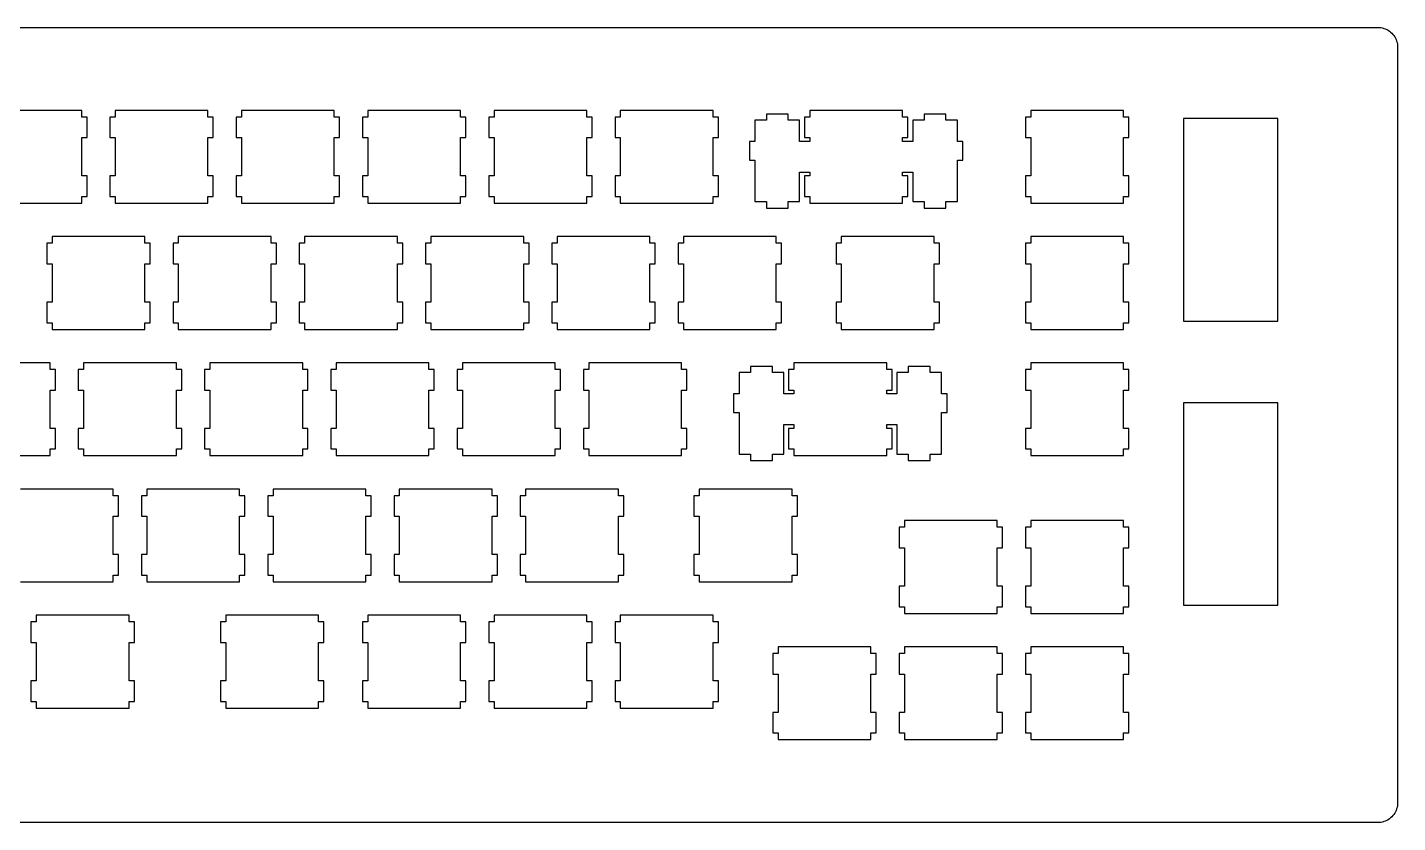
# Model space of a CAD drawing. Extents: x 0 to 411, y 0 to 120.
# Drawn here: x 204.4 to 411.1, y 0.2 to 120.2 of the extents above; entities that cross this region are included whole.
import ezdxf

# ---------------------------------------------------------------- set-up
doc = ezdxf.new("R2010")
doc.units = 0
doc.header["$MEASUREMENT"] = 0

msp = doc.modelspace()

# ---------------------------------------------------------------- linework, layer by layer
at = {"color": 0}
for p, q in [((3.09507, 120.202), (408.097, 120.202)), ((408.097, 120.202), (408.333, 120.192)), ((408.333, 120.192), (408.566, 120.166)), ((408.566, 120.166), (408.795, 120.119)), ((408.795, 120.119), (409.025, 120.056)), ((409.025, 120.056), (409.243, 119.973)), ((409.243, 119.973), (409.459, 119.876)), ((409.459, 119.876), (409.663, 119.76)), ((409.663, 119.76), (409.857, 119.63)), ((409.857, 119.63), (410.044, 119.484)), ((410.044, 119.484), (410.217, 119.324)), ((410.217, 119.324), (410.376, 119.151)), ((410.376, 119.151), (410.524, 118.966)), ((410.524, 118.966), (410.655, 118.77)), ((410.655, 118.77), (410.771, 118.564)), ((410.771, 118.564), (410.866, 118.35)), ((410.866, 118.35), (410.947, 118.129)), ((410.947, 118.129), (411.014, 117.902)), ((411.014, 117.902), (411.06, 117.672)), ((411.06, 117.672), (411.088, 117.438)), ((411.088, 117.438), (411.095, 117.202)), ((411.095, 117.202), (411.095, 3.18878)), ((212.596, 107.677), (198.596, 107.677)), ((212.596, 106.677), (212.596, 107.677)), ((217.646, 107.677), (217.646, 106.677)), ((231.646, 107.677), (217.646, 107.677)), ((231.646, 106.677), (231.646, 107.677)), ((236.696, 107.677), (236.696, 106.677)), ((250.696, 107.677), (236.696, 107.677)), ((250.696, 106.677), (250.696, 107.677)), ((255.744, 107.677), (255.744, 106.677)), ((269.746, 107.677), (255.744, 107.677)), ((269.746, 106.677), (269.746, 107.677)), ((274.796, 107.677), (274.796, 106.677)), ((288.796, 107.677), (274.796, 107.677)), ((288.796, 106.677), (288.796, 107.677)), ((293.846, 107.677), (293.846, 106.677)), ((307.846, 107.677), (293.846, 107.677)), ((307.846, 106.677), (307.846, 107.677)), ((322.421, 107.677), (322.421, 106.677)), ((336.421, 107.677), (322.421, 107.677)), ((336.421, 106.677), (336.421, 107.677)), ((355.759, 107.677), (355.759, 106.677)), ((369.757, 107.677), (355.759, 107.677)), ((369.757, 106.677), (369.757, 107.677)), ((213.396, 106.677), (212.596, 106.677)), ((213.396, 103.576), (213.396, 106.677)), ((217.646, 106.677), (216.845, 106.677)), ((216.845, 106.677), (216.845, 103.576)), ((232.446, 106.677), (231.646, 106.677)), ((232.446, 103.576), (232.446, 106.677)), ((236.696, 106.677), (235.895, 106.677)), ((235.895, 106.677), (235.895, 103.576)), ((251.495, 106.677), (250.696, 106.677)), ((251.495, 103.576), (251.495, 106.677)), ((255.744, 106.677), (254.945, 106.677)), ((254.945, 106.677), (254.945, 103.576)), ((270.546, 106.677), (269.746, 106.677)), ((270.546, 103.576), (270.546, 106.677)), ((274.796, 106.677), (273.995, 106.677)), ((273.995, 106.677), (273.995, 103.576)), ((289.596, 106.677), (288.796, 106.677)), ((289.596, 103.576), (289.596, 106.677)), ((293.846, 106.677), (293.045, 106.677)), ((293.045, 106.677), (293.045, 103.576)), ((308.646, 106.677), (307.846, 106.677)), ((308.646, 103.576), (308.646, 106.677)), ((315.871, 106.208), (314.146, 106.208)), ((314.146, 106.208), (314.146, 102.978)), ((319.17, 107.127), (315.871, 107.127)), ((315.871, 107.127), (315.871, 106.208)), ((319.17, 106.208), (319.17, 107.127)), ((320.895, 106.208), (319.17, 106.208)), ((320.895, 102.978), (320.895, 106.208)), ((322.421, 106.677), (321.62, 106.677)), ((321.62, 106.677), (321.62, 103.576)), ((337.221, 106.677), (336.421, 106.677)), ((337.221, 103.576), (337.221, 106.677)), ((339.67, 106.208), (337.946, 106.208)), ((337.946, 106.208), (337.946, 102.978)), ((342.97, 107.127), (339.67, 107.127)), ((339.67, 107.127), (339.67, 106.208)), ((342.97, 106.208), (342.97, 107.127)), ((344.696, 106.208), (342.97, 106.208)), ((344.696, 102.978), (344.696, 106.208)), ((355.759, 106.677), (354.958, 106.677)), ((354.958, 106.677), (354.958, 103.576)), ((370.558, 106.677), (369.757, 106.677)), ((370.558, 103.576), (370.558, 106.677)), ((393.0207, 106.427), (378.82, 106.427)), ((378.82, 106.427), (378.82, 75.8776)), ((393.0207, 75.8776), (393.0207, 106.427)), ((212.596, 97.7773), (212.596, 103.576)), ((212.596, 103.576), (213.396, 103.576)), ((216.845, 103.576), (217.646, 103.576)), ((217.646, 103.576), (217.646, 97.7773)), ((231.646, 97.7773), (231.646, 103.576)), ((231.646, 103.576), (232.446, 103.576)), ((235.895, 103.576), (236.696, 103.576)), ((236.696, 103.576), (236.696, 97.7773)), ((250.696, 97.7773), (250.696, 103.576)), ((250.696, 103.576), (251.495, 103.576)), ((254.945, 103.576), (255.744, 103.576)), ((255.744, 103.576), (255.744, 97.7773)), ((269.746, 97.7773), (269.746, 103.576)), ((269.746, 103.576), (270.546, 103.576)), ((273.995, 103.576), (274.796, 103.576)), ((274.796, 103.576), (274.796, 97.7773)), ((288.796, 97.7773), (288.796, 103.576)), ((288.796, 103.576), (289.596, 103.576)), ((293.045, 103.576), (293.846, 103.576)), ((293.846, 103.576), (293.846, 97.7773)), ((307.846, 97.7773), (307.846, 103.576)), ((307.846, 103.576), (308.646, 103.576)), ((321.62, 103.576), (322.421, 103.576)), ((322.421, 103.576), (322.421, 102.978)), ((336.421, 102.978), (336.421, 103.576)), ((336.421, 103.576), (337.221, 103.576)), ((354.958, 103.576), (355.759, 103.576)), ((355.759, 103.576), (355.759, 97.7773)), ((369.757, 97.7773), (369.757, 103.576)), ((369.757, 103.576), (370.558, 103.576)), ((314.146, 102.978), (313.32, 102.978)), ((313.32, 102.978), (313.32, 100.177)), ((322.421, 102.978), (320.895, 102.978)), ((337.946, 102.978), (336.421, 102.978)), ((345.521, 102.978), (344.696, 102.978)), ((345.521, 100.177), (345.521, 102.978)), ((313.32, 100.177), (314.146, 100.177)), ((314.146, 100.177), (314.146, 93.9077)), ((344.696, 93.9077), (344.696, 100.177)), ((344.696, 100.177), (345.521, 100.177)), ((213.396, 97.7773), (212.596, 97.7773)), ((213.396, 94.6767), (213.396, 97.7773)), ((217.646, 97.7773), (216.845, 97.7773)), ((216.845, 97.7773), (216.845, 94.6767)), ((232.446, 97.7773), (231.646, 97.7773)), ((232.446, 94.6767), (232.446, 97.7773)), ((236.696, 97.7773), (235.895, 97.7773)), ((235.895, 97.7773), (235.895, 94.6767)), ((251.495, 97.7773), (250.696, 97.7773)), ((251.495, 94.6767), (251.495, 97.7773)), ((255.744, 97.7773), (254.945, 97.7773)), ((254.945, 97.7773), (254.945, 94.6767)), ((270.546, 97.7773), (269.746, 97.7773)), ((270.546, 94.6767), (270.546, 97.7773)), ((274.796, 97.7773), (273.995, 97.7773)), ((273.995, 97.7773), (273.995, 94.6767)), ((289.596, 97.7773), (288.796, 97.7773)), ((289.596, 94.6767), (289.596, 97.7773)), ((293.846, 97.7773), (293.045, 97.7773)), ((293.045, 97.7773), (293.045, 94.6767)), ((308.646, 97.7773), (307.846, 97.7773)), ((308.646, 94.6767), (308.646, 97.7773)), ((320.895, 93.9077), (320.895, 98.3767)), ((320.895, 98.3767), (322.421, 98.3767)), ((322.421, 97.7773), (321.62, 97.7773)), ((321.62, 97.7773), (321.62, 94.6767)), ((322.421, 98.3767), (322.421, 97.7773)), ((336.421, 97.7773), (336.421, 98.3767)), ((336.421, 98.3767), (337.946, 98.3767)), ((337.221, 97.7773), (336.421, 97.7773)), ((337.221, 94.6767), (337.221, 97.7773)), ((337.946, 98.3767), (337.946, 93.9077)), ((355.759, 97.7773), (354.958, 97.7773)), ((354.958, 97.7773), (354.958, 94.6767)), ((370.558, 97.7773), (369.757, 97.7773)), ((370.558, 94.6767), (370.558, 97.7773)), ((198.596, 93.6763), (212.596, 93.6763)), ((212.596, 93.6763), (212.596, 94.6767)), ((212.596, 94.6767), (213.396, 94.6767)), ((216.845, 94.6767), (217.646, 94.6767)), ((217.646, 94.6767), (217.646, 93.6763)), ((217.646, 93.6763), (231.646, 93.6763)), ((231.646, 93.6763), (231.646, 94.6767)), ((231.646, 94.6767), (232.446, 94.6767)), ((235.895, 94.6767), (236.696, 94.6767)), ((236.696, 94.6767), (236.696, 93.6763)), ((236.696, 93.6763), (250.696, 93.6763)), ((250.696, 93.6763), (250.696, 94.6767)), ((250.696, 94.6767), (251.495, 94.6767)), ((254.945, 94.6767), (255.744, 94.6767)), ((255.744, 94.6767), (255.744, 93.6763)), ((255.744, 93.6763), (269.746, 93.6763)), ((269.746, 93.6763), (269.746, 94.6767)), ((269.746, 94.6767), (270.546, 94.6767)), ((273.995, 94.6767), (274.796, 94.6767)), ((274.796, 94.6767), (274.796, 93.6763)), ((274.796, 93.6763), (288.796, 93.6763)), ((288.796, 93.6763), (288.796, 94.6767)), ((288.796, 94.6767), (289.596, 94.6767)), ((293.045, 94.6767), (293.846, 94.6767)), ((293.846, 94.6767), (293.846, 93.6763)), ((293.846, 93.6763), (307.846, 93.6763)), ((307.846, 93.6763), (307.846, 94.6767)), ((307.846, 94.6767), (308.646, 94.6767)), ((314.146, 93.9077), (315.871, 93.9077)), ((315.871, 93.9077), (315.871, 92.9266)), ((319.17, 92.9266), (319.17, 93.9077)), ((319.17, 93.9077), (320.895, 93.9077)), ((321.62, 94.6767), (322.421, 94.6767)), ((322.421, 94.6767), (322.421, 93.6763)), ((322.421, 93.6763), (336.421, 93.6763)), ((336.421, 93.6763), (336.421, 94.6767)), ((336.421, 94.6767), (337.221, 94.6767)), ((337.946, 93.9077), (339.67, 93.9077)), ((339.67, 93.9077), (339.67, 92.9266)), ((342.97, 92.9266), (342.97, 93.9077)), ((342.97, 93.9077), (344.696, 93.9077)), ((354.958, 94.6767), (355.759, 94.6767)), ((355.759, 94.6767), (355.759, 93.6763)), ((355.759, 93.6763), (369.757, 93.6763)), ((369.757, 93.6763), (369.757, 94.6767)), ((369.757, 94.6767), (370.558, 94.6767)), ((315.871, 92.9266), (319.17, 92.9266)), ((339.67, 92.9266), (342.97, 92.9266)), ((208.121, 87.6282), (207.32, 87.6282)), ((207.32, 87.6282), (207.32, 84.5263)), ((208.121, 88.6273), (208.121, 87.6282)), ((222.121, 88.6273), (208.121, 88.6273)), ((222.121, 87.6282), (222.121, 88.6273)), ((222.921, 87.6282), (222.121, 87.6282)), ((222.921, 84.5263), (222.921, 87.6282)), ((227.171, 87.6282), (226.37, 87.6282)), ((226.37, 87.6282), (226.37, 84.5263)), ((227.171, 88.6273), (227.171, 87.6282)), ((241.171, 88.6273), (227.171, 88.6273)), ((241.171, 87.6282), (241.171, 88.6273)), ((241.971, 87.6282), (241.171, 87.6282)), ((241.971, 84.5263), (241.971, 87.6282)), ((246.221, 87.6282), (245.42, 87.6282)), ((245.42, 87.6282), (245.42, 84.5263)), ((246.221, 88.6273), (246.221, 87.6282)), ((260.221, 88.6273), (246.221, 88.6273)), ((260.221, 87.6282), (260.221, 88.6273)), ((261.021, 87.6282), (260.221, 87.6282)), ((261.021, 84.5263), (261.021, 87.6282)), ((265.271, 87.6282), (264.47, 87.6282)), ((264.47, 87.6282), (264.47, 84.5263)), ((265.271, 88.6273), (265.271, 87.6282)), ((279.271, 88.6273), (265.271, 88.6273)), ((279.271, 87.6282), (279.271, 88.6273)), ((280.071, 87.6282), (279.271, 87.6282)), ((280.071, 84.5263), (280.071, 87.6282)), ((284.321, 87.6282), (283.52, 87.6282)), ((283.52, 87.6282), (283.52, 84.5263)), ((284.321, 88.6273), (284.321, 87.6282)), ((298.321, 88.6273), (284.321, 88.6273)), ((298.321, 87.6282), (298.321, 88.6273)), ((299.121, 87.6282), (298.321, 87.6282)), ((299.121, 84.5263), (299.121, 87.6282)), ((303.371, 87.6282), (302.57, 87.6282)), ((302.57, 87.6282), (302.57, 84.5263)), ((303.371, 88.6273), (303.371, 87.6282)), ((317.371, 88.6273), (303.371, 88.6273)), ((317.371, 87.6282), (317.371, 88.6273)), ((318.171, 87.6282), (317.371, 87.6282)), ((318.171, 84.5263), (318.171, 87.6282)), ((327.182, 87.6282), (326.383, 87.6282)), ((326.383, 87.6282), (326.383, 84.5263)), ((327.182, 88.6273), (327.182, 87.6282)), ((341.183, 88.6273), (327.182, 88.6273)), ((341.183, 87.6282), (341.183, 88.6273)), ((341.982, 87.6282), (341.183, 87.6282)), ((341.982, 84.5263), (341.982, 87.6282)), ((355.759, 87.6282), (354.958, 87.6282)), ((354.958, 87.6282), (354.958, 84.5263)), ((355.759, 88.6273), (355.759, 87.6282)), ((369.757, 88.6273), (355.759, 88.6273)), ((369.757, 87.6282), (369.757, 88.6273)), ((370.558, 87.6282), (369.757, 87.6282)), ((370.558, 84.5263), (370.558, 87.6282)), ((207.32, 84.5263), (208.121, 84.5263)), ((208.121, 84.5263), (208.121, 78.7273)), ((222.121, 78.7273), (222.121, 84.5263)), ((222.121, 84.5263), (222.921, 84.5263)), ((226.37, 84.5263), (227.171, 84.5263)), ((227.171, 84.5263), (227.171, 78.7273)), ((241.171, 78.7273), (241.171, 84.5263)), ((241.171, 84.5263), (241.971, 84.5263)), ((245.42, 84.5263), (246.221, 84.5263)), ((246.221, 84.5263), (246.221, 78.7273)), ((260.221, 78.7273), (260.221, 84.5263)), ((260.221, 84.5263), (261.021, 84.5263)), ((264.47, 84.5263), (265.271, 84.5263)), ((265.271, 84.5263), (265.271, 78.7273)), ((279.271, 78.7273), (279.271, 84.5263)), ((279.271, 84.5263), (280.071, 84.5263)), ((283.52, 84.5263), (284.321, 84.5263)), ((284.321, 84.5263), (284.321, 78.7273)), ((298.321, 78.7273), (298.321, 84.5263)), ((298.321, 84.5263), (299.121, 84.5263)), ((302.57, 84.5263), (303.371, 84.5263)), ((303.371, 84.5263), (303.371, 78.7273)), ((317.371, 78.7273), (317.371, 84.5263)), ((317.371, 84.5263), (318.171, 84.5263)), ((326.383, 84.5263), (327.182, 84.5263)), ((327.182, 84.5263), (327.182, 78.7273)), ((341.183, 78.7273), (341.183, 84.5263)), ((341.183, 84.5263), (341.982, 84.5263)), ((354.958, 84.5263), (355.759, 84.5263)), ((355.759, 84.5263), (355.759, 78.7273)), ((369.757, 78.7273), (369.757, 84.5263)), ((369.757, 84.5263), (370.558, 84.5263)), ((208.121, 78.7273), (207.32, 78.7273)), ((207.32, 78.7273), (207.32, 75.6281)), ((222.921, 78.7273), (222.121, 78.7273)), ((222.921, 75.6281), (222.921, 78.7273)), ((227.171, 78.7273), (226.37, 78.7273)), ((226.37, 78.7273), (226.37, 75.6281)), ((241.971, 78.7273), (241.171, 78.7273)), ((241.971, 75.6281), (241.971, 78.7273)), ((246.221, 78.7273), (245.42, 78.7273)), ((245.42, 78.7273), (245.42, 75.6281)), ((261.021, 78.7273), (260.221, 78.7273)), ((261.021, 75.6281), (261.021, 78.7273)), ((265.271, 78.7273), (264.47, 78.7273)), ((264.47, 78.7273), (264.47, 75.6281)), ((280.071, 78.7273), (279.271, 78.7273)), ((280.071, 75.6281), (280.071, 78.7273)), ((284.321, 78.7273), (283.52, 78.7273)), ((283.52, 78.7273), (283.52, 75.6281)), ((299.121, 78.7273), (298.321, 78.7273)), ((299.121, 75.6281), (299.121, 78.7273)), ((303.371, 78.7273), (302.57, 78.7273)), ((302.57, 78.7273), (302.57, 75.6281)), ((318.171, 78.7273), (317.371, 78.7273)), ((318.171, 75.6281), (318.171, 78.7273)), ((327.182, 78.7273), (326.383, 78.7273)), ((326.383, 78.7273), (326.383, 75.6281)), ((341.982, 78.7273), (341.183, 78.7273)), ((341.982, 75.6281), (341.982, 78.7273)), ((355.759, 78.7273), (354.958, 78.7273)), ((354.958, 78.7273), (354.958, 75.6281)), ((370.558, 78.7273), (369.757, 78.7273)), ((370.558, 75.6281), (370.558, 78.7273)), ((207.32, 75.6281), (208.121, 75.6281)), ((208.121, 75.6281), (208.121, 74.6277)), ((208.121, 74.6277), (222.121, 74.6277)), ((222.121, 74.6277), (222.121, 75.6281)), ((222.121, 75.6281), (222.921, 75.6281)), ((226.37, 75.6281), (227.171, 75.6281)), ((227.171, 75.6281), (227.171, 74.6277)), ((227.171, 74.6277), (241.171, 74.6277)), ((241.171, 74.6277), (241.171, 75.6281)), ((241.171, 75.6281), (241.971, 75.6281)), ((245.42, 75.6281), (246.221, 75.6281)), ((246.221, 75.6281), (246.221, 74.6277)), ((246.221, 74.6277), (260.221, 74.6277)), ((260.221, 74.6277), (260.221, 75.6281)), ((260.221, 75.6281), (261.021, 75.6281)), ((264.47, 75.6281), (265.271, 75.6281)), ((265.271, 75.6281), (265.271, 74.6277)), ((265.271, 74.6277), (279.271, 74.6277)), ((279.271, 74.6277), (279.271, 75.6281)), ((279.271, 75.6281), (280.071, 75.6281)), ((283.52, 75.6281), (284.321, 75.6281)), ((284.321, 75.6281), (284.321, 74.6277)), ((284.321, 74.6277), (298.321, 74.6277)), ((298.321, 74.6277), (298.321, 75.6281)), ((298.321, 75.6281), (299.121, 75.6281)), ((302.57, 75.6281), (303.371, 75.6281)), ((303.371, 75.6281), (303.371, 74.6277)), ((303.371, 74.6277), (317.371, 74.6277)), ((317.371, 74.6277), (317.371, 75.6281)), ((317.371, 75.6281), (318.171, 75.6281)), ((326.383, 75.6281), (327.182, 75.6281)), ((327.182, 75.6281), (327.182, 74.6277)), ((327.182, 74.6277), (341.183, 74.6277)), ((341.183, 74.6277), (341.183, 75.6281)), ((341.183, 75.6281), (341.982, 75.6281)), ((354.958, 75.6281), (355.759, 75.6281)), ((355.759, 75.6281), (355.759, 74.6277)), ((355.759, 74.6277), (369.757, 74.6277)), ((369.757, 74.6277), (369.757, 75.6281)), ((369.757, 75.6281), (370.558, 75.6281)), ((378.82, 75.8776), (393.0207, 75.8776)), ((207.833, 69.5773), (193.832, 69.5773)), ((207.833, 68.5768), (207.833, 69.5773)), ((208.632, 68.5768), (207.833, 68.5768)), ((208.632, 65.4763), (208.632, 68.5768)), ((212.882, 68.5768), (212.083, 68.5768)), ((212.083, 68.5768), (212.083, 65.4763)), ((212.882, 69.5773), (212.882, 68.5768)), ((226.883, 69.5773), (212.882, 69.5773)), ((226.883, 68.5768), (226.883, 69.5773)), ((227.682, 68.5768), (226.883, 68.5768)), ((227.682, 65.4763), (227.682, 68.5768)), ((231.932, 68.5768), (231.133, 68.5768)), ((231.133, 68.5768), (231.133, 65.4763)), ((231.932, 69.5773), (231.932, 68.5768)), ((245.933, 69.5773), (231.932, 69.5773)), ((245.933, 68.5768), (245.933, 69.5773)), ((246.732, 68.5768), (245.933, 68.5768)), ((246.732, 65.4763), (246.732, 68.5768)), ((250.982, 68.5768), (250.183, 68.5768)), ((250.183, 68.5768), (250.183, 65.4763)), ((250.982, 69.5773), (250.982, 68.5768)), ((264.983, 69.5773), (250.982, 69.5773)), ((264.983, 68.5768), (264.983, 69.5773)), ((265.782, 68.5768), (264.983, 68.5768)), ((265.782, 65.4763), (265.782, 68.5768)), ((270.032, 68.5768), (269.233, 68.5768)), ((269.233, 68.5768), (269.233, 65.4763)), ((270.032, 69.5773), (270.032, 68.5768)), ((284.033, 69.5773), (270.032, 69.5773)), ((284.033, 68.5768), (284.033, 69.5773)), ((284.832, 68.5768), (284.033, 68.5768)), ((284.832, 65.4763), (284.832, 68.5768)), ((289.082, 68.5768), (288.283, 68.5768)), ((288.283, 68.5768), (288.283, 65.4763)), ((289.082, 69.5773), (289.082, 68.5768)), ((303.083, 69.5773), (289.082, 69.5773)), ((303.083, 68.5768), (303.083, 69.5773)), ((303.882, 68.5768), (303.083, 68.5768)), ((303.882, 65.4763), (303.882, 68.5768)), ((316.789, 69.0273), (313.489, 69.0273)), ((313.489, 69.0273), (313.489, 68.1069)), ((316.789, 68.1069), (316.789, 69.0273)), ((320.038, 68.5768), (319.239, 68.5768)), ((319.239, 68.5768), (319.239, 65.4763)), ((320.038, 69.5773), (320.038, 68.5768)), ((334.038, 69.5773), (320.038, 69.5773)), ((334.038, 68.5768), (334.038, 69.5773)), ((334.838, 68.5768), (334.038, 68.5768)), ((334.838, 65.4763), (334.838, 68.5768)), ((340.589, 69.0273), (337.289, 69.0273)), ((337.289, 69.0273), (337.289, 68.1069)), ((340.589, 68.1069), (340.589, 69.0273)), ((355.759, 68.5768), (354.958, 68.5768)), ((354.958, 68.5768), (354.958, 65.4763)), ((355.759, 69.5773), (355.759, 68.5768)), ((369.757, 69.5773), (355.759, 69.5773)), ((369.757, 68.5768), (369.757, 69.5773)), ((370.558, 68.5768), (369.757, 68.5768)), ((370.558, 65.4763), (370.558, 68.5768)), ((313.489, 68.1069), (311.763, 68.1069)), ((311.763, 68.1069), (311.763, 64.8765)), ((318.513, 68.1069), (316.789, 68.1069)), ((318.513, 64.8765), (318.513, 68.1069)), ((337.289, 68.1069), (335.563, 68.1069)), ((335.563, 68.1069), (335.563, 64.8765)), ((342.313, 68.1069), (340.589, 68.1069)), ((342.313, 64.8765), (342.313, 68.1069)), ((207.833, 59.6773), (207.833, 65.4763)), ((207.833, 65.4763), (208.632, 65.4763)), ((212.083, 65.4763), (212.882, 65.4763)), ((212.882, 65.4763), (212.882, 59.6773)), ((226.883, 59.6773), (226.883, 65.4763)), ((226.883, 65.4763), (227.682, 65.4763)), ((231.133, 65.4763), (231.932, 65.4763)), ((231.932, 65.4763), (231.932, 59.6773)), ((245.933, 59.6773), (245.933, 65.4763)), ((245.933, 65.4763), (246.732, 65.4763)), ((250.183, 65.4763), (250.982, 65.4763)), ((250.982, 65.4763), (250.982, 59.6773)), ((264.983, 59.6773), (264.983, 65.4763)), ((264.983, 65.4763), (265.782, 65.4763)), ((269.233, 65.4763), (270.032, 65.4763)), ((270.032, 65.4763), (270.032, 59.6773)), ((284.033, 59.6773), (284.033, 65.4763)), ((284.033, 65.4763), (284.832, 65.4763)), ((288.283, 65.4763), (289.082, 65.4763)), ((289.082, 65.4763), (289.082, 59.6773)), ((303.083, 59.6773), (303.083, 65.4763)), ((303.083, 65.4763), (303.882, 65.4763)), ((311.763, 64.8765), (310.939, 64.8765)), ((310.939, 64.8765), (310.939, 62.0765)), ((320.038, 64.8765), (318.513, 64.8765)), ((319.239, 65.4763), (320.038, 65.4763)), ((320.038, 65.4763), (320.038, 64.8765)), ((334.038, 64.8765), (334.038, 65.4763)), ((334.038, 65.4763), (334.838, 65.4763)), ((335.563, 64.8765), (334.038, 64.8765)), ((343.138, 64.8765), (342.313, 64.8765)), ((343.138, 62.0765), (343.138, 64.8765)), ((354.958, 65.4763), (355.759, 65.4763)), ((355.759, 65.4763), (355.759, 59.6773)), ((369.757, 59.6773), (369.757, 65.4763)), ((369.757, 65.4763), (370.558, 65.4763)), ((310.939, 62.0765), (311.763, 62.0765)), ((311.763, 62.0765), (311.763, 55.8063)), ((342.313, 55.8063), (342.313, 62.0765)), ((342.313, 62.0765), (343.138, 62.0765)), ((393.0207, 63.5644), (378.82, 63.5644)), ((378.82, 63.5644), (378.82, 33.015)), ((393.0207, 33.015), (393.0207, 63.5644)), ((318.513, 55.8063), (318.513, 60.2767)), ((318.513, 60.2767), (320.038, 60.2767)), ((320.038, 60.2767), (320.038, 59.6773)), ((334.038, 59.6773), (334.038, 60.2767)), ((334.038, 60.2767), (335.563, 60.2767)), ((335.563, 60.2767), (335.563, 55.8063)), ((208.632, 59.6773), (207.833, 59.6773)), ((208.632, 56.5767), (208.632, 59.6773)), ((212.882, 59.6773), (212.083, 59.6773)), ((212.083, 59.6773), (212.083, 56.5767)), ((227.682, 59.6773), (226.883, 59.6773)), ((227.682, 56.5767), (227.682, 59.6773)), ((231.932, 59.6773), (231.133, 59.6773)), ((231.133, 59.6773), (231.133, 56.5767)), ((246.732, 59.6773), (245.933, 59.6773)), ((246.732, 56.5767), (246.732, 59.6773)), ((250.982, 59.6773), (250.183, 59.6773)), ((250.183, 59.6773), (250.183, 56.5767)), ((265.782, 59.6773), (264.983, 59.6773)), ((265.782, 56.5767), (265.782, 59.6773)), ((270.032, 59.6773), (269.233, 59.6773)), ((269.233, 59.6773), (269.233, 56.5767)), ((284.832, 59.6773), (284.033, 59.6773)), ((284.832, 56.5767), (284.832, 59.6773)), ((289.082, 59.6773), (288.283, 59.6773)), ((288.283, 59.6773), (288.283, 56.5767)), ((303.882, 59.6773), (303.083, 59.6773)), ((303.882, 56.5767), (303.882, 59.6773)), ((320.038, 59.6773), (319.239, 59.6773)), ((319.239, 59.6773), (319.239, 56.5767)), ((334.838, 59.6773), (334.038, 59.6773)), ((334.838, 56.5767), (334.838, 59.6773)), ((355.759, 59.6773), (354.958, 59.6773)), ((354.958, 59.6773), (354.958, 56.5767)), ((370.558, 59.6773), (369.757, 59.6773)), ((370.558, 56.5767), (370.558, 59.6773)), ((207.833, 55.5763), (207.833, 56.5767)), ((207.833, 56.5767), (208.632, 56.5767)), ((212.083, 56.5767), (212.882, 56.5767)), ((212.882, 56.5767), (212.882, 55.5763)), ((226.883, 55.5763), (226.883, 56.5767)), ((226.883, 56.5767), (227.682, 56.5767)), ((231.133, 56.5767), (231.932, 56.5767)), ((231.932, 56.5767), (231.932, 55.5763)), ((245.933, 55.5763), (245.933, 56.5767)), ((245.933, 56.5767), (246.732, 56.5767)), ((250.183, 56.5767), (250.982, 56.5767)), ((250.982, 56.5767), (250.982, 55.5763)), ((264.983, 55.5763), (264.983, 56.5767)), ((264.983, 56.5767), (265.782, 56.5767)), ((269.233, 56.5767), (270.032, 56.5767)), ((270.032, 56.5767), (270.032, 55.5763)), ((284.033, 55.5763), (284.033, 56.5767)), ((284.033, 56.5767), (284.832, 56.5767)), ((288.283, 56.5767), (289.082, 56.5767)), ((289.082, 56.5767), (289.082, 55.5763)), ((303.083, 55.5763), (303.083, 56.5767)), ((303.083, 56.5767), (303.882, 56.5767)), ((319.239, 56.5767), (320.038, 56.5767)), ((320.038, 56.5767), (320.038, 55.5763)), ((334.038, 55.5763), (334.038, 56.5767)), ((334.038, 56.5767), (334.838, 56.5767)), ((354.958, 56.5767), (355.759, 56.5767)), ((355.759, 56.5767), (355.759, 55.5763)), ((369.757, 55.5763), (369.757, 56.5767)), ((369.757, 56.5767), (370.558, 56.5767)), ((193.832, 55.5763), (207.833, 55.5763)), ((212.882, 55.5763), (226.883, 55.5763)), ((231.932, 55.5763), (245.933, 55.5763)), ((250.982, 55.5763), (264.983, 55.5763)), ((270.032, 55.5763), (284.033, 55.5763)), ((289.082, 55.5763), (303.083, 55.5763)), ((311.763, 55.8063), (313.489, 55.8063)), ((313.489, 55.8063), (313.489, 54.8266)), ((313.489, 54.8266), (316.789, 54.8266)), ((316.789, 54.8266), (316.789, 55.8063)), ((316.789, 55.8063), (318.513, 55.8063)), ((320.038, 55.5763), (334.038, 55.5763)), ((335.563, 55.8063), (337.289, 55.8063)), ((337.289, 55.8063), (337.289, 54.8266)), ((337.289, 54.8266), (340.589, 54.8266)), ((340.589, 54.8266), (340.589, 55.8063)), ((340.589, 55.8063), (342.313, 55.8063)), ((355.759, 55.5763), (369.757, 55.5763)), ((217.358, 50.5273), (203.357, 50.5273)), ((217.358, 49.5268), (217.358, 50.5273)), ((222.407, 50.5273), (222.407, 49.5268)), ((236.408, 50.5273), (222.407, 50.5273)), ((236.408, 49.5268), (236.408, 50.5273)), ((241.457, 50.5273), (241.457, 49.5268)), ((255.458, 50.5273), (241.457, 50.5273)), ((255.458, 49.5268), (255.458, 50.5273)), ((260.507, 50.5273), (260.507, 49.5268)), ((274.508, 50.5273), (260.507, 50.5273)), ((274.508, 49.5268), (274.508, 50.5273)), ((279.557, 50.5273), (279.557, 49.5268)), ((293.558, 50.5273), (279.557, 50.5273)), ((293.558, 49.5268), (293.558, 50.5273)), ((305.751, 50.5273), (305.751, 49.5268)), ((319.752, 50.5273), (305.751, 50.5273)), ((319.752, 49.5268), (319.752, 50.5273)), ((218.157, 49.5268), (217.358, 49.5268)), ((218.157, 46.4263), (218.157, 49.5268)), ((222.407, 49.5268), (221.608, 49.5268)), ((221.608, 49.5268), (221.608, 46.4263)), ((237.207, 49.5268), (236.408, 49.5268)), ((237.207, 46.4263), (237.207, 49.5268)), ((241.457, 49.5268), (240.658, 49.5268)), ((240.658, 49.5268), (240.658, 46.4263)), ((256.256, 49.5268), (255.458, 49.5268)), ((256.256, 46.4263), (256.256, 49.5268)), ((260.507, 49.5268), (259.708, 49.5268)), ((259.708, 49.5268), (259.708, 46.4263)), ((275.307, 49.5268), (274.508, 49.5268)), ((275.307, 46.4263), (275.307, 49.5268)), ((279.557, 49.5268), (278.758, 49.5268)), ((278.758, 49.5268), (278.758, 46.4263)), ((294.357, 49.5268), (293.558, 49.5268)), ((294.357, 46.4263), (294.357, 49.5268)), ((305.751, 49.5268), (304.952, 49.5268)), ((304.952, 49.5268), (304.952, 46.4263)), ((320.551, 49.5268), (319.752, 49.5268)), ((320.551, 46.4263), (320.551, 49.5268)), ((217.358, 40.6273), (217.358, 46.4263)), ((217.358, 46.4263), (218.157, 46.4263)), ((221.608, 46.4263), (222.407, 46.4263)), ((222.407, 46.4263), (222.407, 40.6273)), ((236.408, 40.6273), (236.408, 46.4263)), ((236.408, 46.4263), (237.207, 46.4263)), ((240.658, 46.4263), (241.457, 46.4263)), ((241.457, 46.4263), (241.457, 40.6273)), ((255.458, 40.6273), (255.458, 46.4263)), ((255.458, 46.4263), (256.256, 46.4263)), ((259.708, 46.4263), (260.507, 46.4263)), ((260.507, 46.4263), (260.507, 40.6273)), ((274.508, 40.6273), (274.508, 46.4263)), ((274.508, 46.4263), (275.307, 46.4263)), ((278.758, 46.4263), (279.557, 46.4263)), ((279.557, 46.4263), (279.557, 40.6273)), ((293.558, 40.6273), (293.558, 46.4263)), ((293.558, 46.4263), (294.357, 46.4263)), ((304.952, 46.4263), (305.751, 46.4263)), ((305.751, 46.4263), (305.751, 40.6273)), ((319.752, 40.6273), (319.752, 46.4263)), ((319.752, 46.4263), (320.551, 46.4263)), ((336.707, 45.7648), (336.707, 44.7643)), ((350.708, 45.7648), (336.707, 45.7648)), ((350.708, 44.7643), (350.708, 45.7648)), ((355.759, 45.7648), (355.759, 44.7643)), ((369.757, 45.7648), (355.759, 45.7648)), ((369.757, 44.7643), (369.757, 45.7648)), ((336.707, 44.7643), (335.908, 44.7643)), ((335.908, 44.7643), (335.908, 41.6648)), ((351.507, 44.7643), (350.708, 44.7643)), ((351.507, 41.6648), (351.507, 44.7643)), ((355.759, 44.7643), (354.958, 44.7643)), ((354.958, 44.7643), (354.958, 41.6648)), ((370.558, 44.7643), (369.757, 44.7643)), ((370.558, 41.6648), (370.558, 44.7643)), ((335.908, 41.6648), (336.707, 41.6648)), ((336.707, 41.6648), (336.707, 35.8648)), ((350.708, 35.8648), (350.708, 41.6648)), ((350.708, 41.6648), (351.507, 41.6648)), ((354.958, 41.6648), (355.759, 41.6648)), ((355.759, 41.6648), (355.759, 35.8648)), ((369.757, 35.8648), (369.757, 41.6648)), ((369.757, 41.6648), (370.558, 41.6648)), ((218.157, 40.6273), (217.358, 40.6273)), ((218.157, 37.5267), (218.157, 40.6273)), ((222.407, 40.6273), (221.608, 40.6273)), ((221.608, 40.6273), (221.608, 37.5267)), ((237.207, 40.6273), (236.408, 40.6273)), ((237.207, 37.5267), (237.207, 40.6273)), ((241.457, 40.6273), (240.658, 40.6273)), ((240.658, 40.6273), (240.658, 37.5267)), ((256.256, 40.6273), (255.458, 40.6273)), ((256.256, 37.5267), (256.256, 40.6273)), ((260.507, 40.6273), (259.708, 40.6273)), ((259.708, 40.6273), (259.708, 37.5267)), ((275.307, 40.6273), (274.508, 40.6273)), ((275.307, 37.5267), (275.307, 40.6273)), ((279.557, 40.6273), (278.758, 40.6273)), ((278.758, 40.6273), (278.758, 37.5267)), ((294.357, 40.6273), (293.558, 40.6273)), ((294.357, 37.5267), (294.357, 40.6273)), ((305.751, 40.6273), (304.952, 40.6273)), ((304.952, 40.6273), (304.952, 37.5267)), ((320.551, 40.6273), (319.752, 40.6273)), ((320.551, 37.5267), (320.551, 40.6273)), ((217.358, 36.5263), (217.358, 37.5267)), ((217.358, 37.5267), (218.157, 37.5267)), ((221.608, 37.5267), (222.407, 37.5267)), ((222.407, 37.5267), (222.407, 36.5263)), ((236.408, 36.5263), (236.408, 37.5267)), ((236.408, 37.5267), (237.207, 37.5267)), ((240.658, 37.5267), (241.457, 37.5267)), ((241.457, 37.5267), (241.457, 36.5263)), ((255.458, 36.5263), (255.458, 37.5267)), ((255.458, 37.5267), (256.256, 37.5267)), ((259.708, 37.5267), (260.507, 37.5267)), ((260.507, 37.5267), (260.507, 36.5263)), ((274.508, 36.5263), (274.508, 37.5267)), ((274.508, 37.5267), (275.307, 37.5267)), ((278.758, 37.5267), (279.557, 37.5267)), ((279.557, 37.5267), (279.557, 36.5263)), ((293.558, 36.5263), (293.558, 37.5267)), ((293.558, 37.5267), (294.357, 37.5267)), ((304.952, 37.5267), (305.751, 37.5267)), ((305.751, 37.5267), (305.751, 36.5263)), ((319.752, 36.5263), (319.752, 37.5267)), ((319.752, 37.5267), (320.551, 37.5267)), ((203.357, 36.5263), (217.358, 36.5263)), ((222.407, 36.5263), (236.408, 36.5263)), ((241.457, 36.5263), (255.458, 36.5263)), ((260.507, 36.5263), (274.508, 36.5263)), ((279.557, 36.5263), (293.558, 36.5263)), ((305.751, 36.5263), (319.752, 36.5263)), ((336.707, 35.8648), (335.908, 35.8648)), ((335.908, 35.8648), (335.908, 32.7642)), ((351.507, 35.8648), (350.708, 35.8648)), ((351.507, 32.7642), (351.507, 35.8648)), ((355.759, 35.8648), (354.958, 35.8648)), ((354.958, 35.8648), (354.958, 32.7642)), ((370.558, 35.8648), (369.757, 35.8648)), ((370.558, 32.7642), (370.558, 35.8648)), ((205.738, 31.4772), (205.738, 30.4767)), ((219.738, 31.4772), (205.738, 31.4772)), ((219.738, 30.4767), (219.738, 31.4772)), ((234.313, 31.4772), (234.313, 30.4767)), ((248.313, 31.4772), (234.313, 31.4772)), ((248.313, 30.4767), (248.313, 31.4772)), ((255.744, 31.4772), (255.744, 30.4767)), ((269.746, 31.4772), (255.744, 31.4772)), ((269.746, 30.4767), (269.746, 31.4772)), ((274.796, 31.4772), (274.796, 30.4767)), ((288.796, 31.4772), (274.796, 31.4772)), ((288.796, 30.4767), (288.796, 31.4772)), ((293.846, 31.4772), (293.846, 30.4767)), ((307.846, 31.4772), (293.846, 31.4772)), ((307.846, 30.4767), (307.846, 31.4772)), ((335.908, 32.7642), (336.707, 32.7642)), ((336.707, 32.7642), (336.707, 31.7652)), ((336.707, 31.7652), (350.708, 31.7652)), ((350.708, 31.7652), (350.708, 32.7642)), ((350.708, 32.7642), (351.507, 32.7642)), ((354.958, 32.7642), (355.759, 32.7642)), ((355.759, 32.7642), (355.759, 31.7652)), ((355.759, 31.7652), (369.757, 31.7652)), ((369.757, 31.7652), (369.757, 32.7642)), ((369.757, 32.7642), (370.558, 32.7642)), ((378.82, 33.015), (393.0207, 33.015)), ((205.738, 30.4767), (204.939, 30.4767)), ((204.939, 30.4767), (204.939, 27.3761)), ((220.538, 30.4767), (219.738, 30.4767)), ((220.538, 27.3761), (220.538, 30.4767)), ((234.313, 30.4767), (233.514, 30.4767)), ((233.514, 30.4767), (233.514, 27.3761)), ((249.113, 30.4767), (248.313, 30.4767)), ((249.113, 27.3761), (249.113, 30.4767)), ((255.744, 30.4767), (254.944, 30.4767)), ((254.944, 30.4767), (254.944, 27.3761)), ((270.546, 30.4767), (269.746, 30.4767)), ((270.546, 27.3761), (270.546, 30.4767)), ((274.796, 30.4767), (273.995, 30.4767)), ((273.995, 30.4767), (273.995, 27.3761)), ((289.596, 30.4767), (288.796, 30.4767)), ((289.596, 27.3761), (289.596, 30.4767)), ((293.846, 30.4767), (293.045, 30.4767)), ((293.045, 30.4767), (293.045, 27.3761)), ((308.646, 30.4767), (307.846, 30.4767)), ((308.646, 27.3761), (308.646, 30.4767)), ((204.939, 27.3761), (205.738, 27.3761)), ((205.738, 27.3761), (205.738, 21.5773)), ((219.738, 21.5773), (219.738, 27.3761)), ((219.738, 27.3761), (220.538, 27.3761)), ((233.514, 27.3761), (234.313, 27.3761)), ((234.313, 27.3761), (234.313, 21.5773)), ((248.313, 21.5773), (248.313, 27.3761)), ((248.313, 27.3761), (249.113, 27.3761)), ((254.944, 27.3761), (255.744, 27.3761)), ((255.744, 27.3761), (255.744, 21.5773)), ((269.746, 21.5773), (269.746, 27.3761)), ((269.746, 27.3761), (270.546, 27.3761)), ((273.995, 27.3761), (274.796, 27.3761)), ((274.796, 27.3761), (274.796, 21.5773)), ((288.796, 21.5773), (288.796, 27.3761)), ((288.796, 27.3761), (289.596, 27.3761)), ((293.045, 27.3761), (293.846, 27.3761)), ((293.846, 27.3761), (293.846, 21.5773)), ((307.846, 21.5773), (307.846, 27.3761)), ((307.846, 27.3761), (308.646, 27.3761)), ((317.657, 25.7142), (316.858, 25.7142)), ((316.858, 25.7142), (316.858, 22.615)), ((317.657, 26.7147), (317.657, 25.7142)), ((331.658, 26.7147), (317.657, 26.7147)), ((331.658, 25.7142), (331.658, 26.7147)), ((332.457, 25.7142), (331.658, 25.7142)), ((332.457, 22.615), (332.457, 25.7142)), ((336.707, 25.7142), (335.908, 25.7142)), ((335.908, 25.7142), (335.908, 22.615)), ((336.707, 26.7147), (336.707, 25.7142)), ((350.708, 26.7147), (336.707, 26.7147)), ((350.708, 25.7142), (350.708, 26.7147)), ((351.507, 25.7142), (350.708, 25.7142)), ((351.507, 22.615), (351.507, 25.7142)), ((355.759, 25.7142), (354.958, 25.7142)), ((354.958, 25.7142), (354.958, 22.615)), ((355.759, 26.7147), (355.759, 25.7142)), ((369.757, 26.7147), (355.759, 26.7147)), ((369.757, 25.7142), (369.757, 26.7147)), ((370.558, 25.7142), (369.757, 25.7142)), ((370.558, 22.615), (370.558, 25.7142)), ((205.738, 21.5773), (204.939, 21.5773)), ((204.939, 21.5773), (204.939, 18.4767)), ((220.538, 21.5773), (219.738, 21.5773)), ((220.538, 18.4767), (220.538, 21.5773)), ((234.313, 21.5773), (233.514, 21.5773)), ((233.514, 21.5773), (233.514, 18.4767)), ((249.113, 21.5773), (248.313, 21.5773)), ((249.113, 18.4767), (249.113, 21.5773)), ((255.744, 21.5773), (254.944, 21.5773)), ((254.944, 21.5773), (254.944, 18.4767)), ((270.546, 21.5773), (269.746, 21.5773)), ((270.546, 18.4767), (270.546, 21.5773)), ((274.796, 21.5773), (273.995, 21.5773)), ((273.995, 21.5773), (273.995, 18.4767)), ((289.596, 21.5773), (288.796, 21.5773)), ((289.596, 18.4767), (289.596, 21.5773)), ((293.846, 21.5773), (293.045, 21.5773)), ((293.045, 21.5773), (293.045, 18.4767)), ((308.646, 21.5773), (307.846, 21.5773)), ((308.646, 18.4767), (308.646, 21.5773)), ((316.858, 22.615), (317.657, 22.615)), ((317.657, 22.615), (317.657, 16.8148)), ((331.658, 16.8148), (331.658, 22.615)), ((331.658, 22.615), (332.457, 22.615)), ((335.908, 22.615), (336.707, 22.615)), ((336.707, 22.615), (336.707, 16.8148)), ((350.708, 16.8148), (350.708, 22.615)), ((350.708, 22.615), (351.507, 22.615)), ((354.958, 22.615), (355.759, 22.615)), ((355.759, 22.615), (355.759, 16.8148)), ((369.757, 16.8148), (369.757, 22.615)), ((369.757, 22.615), (370.558, 22.615)), ((204.939, 18.4767), (205.738, 18.4767)), ((205.738, 18.4767), (205.738, 17.4763)), ((205.738, 17.4763), (219.738, 17.4763)), ((219.738, 17.4763), (219.738, 18.4767)), ((219.738, 18.4767), (220.538, 18.4767)), ((233.514, 18.4767), (234.313, 18.4767)), ((234.313, 18.4767), (234.313, 17.4763)), ((234.313, 17.4763), (248.313, 17.4763)), ((248.313, 17.4763), (248.313, 18.4767)), ((248.313, 18.4767), (249.113, 18.4767)), ((254.944, 18.4767), (255.744, 18.4767)), ((255.744, 18.4767), (255.744, 17.4763)), ((255.744, 17.4763), (269.746, 17.4763)), ((269.746, 17.4763), (269.746, 18.4767)), ((269.746, 18.4767), (270.546, 18.4767)), ((273.995, 18.4767), (274.796, 18.4767)), ((274.796, 18.4767), (274.796, 17.4763)), ((274.796, 17.4763), (288.796, 17.4763)), ((288.796, 17.4763), (288.796, 18.4767)), ((288.796, 18.4767), (289.596, 18.4767)), ((293.045, 18.4767), (293.846, 18.4767)), ((293.846, 18.4767), (293.846, 17.4763)), ((293.846, 17.4763), (307.846, 17.4763)), ((307.846, 17.4763), (307.846, 18.4767)), ((307.846, 18.4767), (308.646, 18.4767)), ((317.657, 16.8148), (316.858, 16.8148)), ((316.858, 16.8148), (316.858, 13.7142)), ((332.457, 16.8148), (331.658, 16.8148)), ((332.457, 13.7142), (332.457, 16.8148)), ((336.707, 16.8148), (335.908, 16.8148)), ((335.908, 16.8148), (335.908, 13.7142)), ((351.507, 16.8148), (350.708, 16.8148)), ((351.507, 13.7142), (351.507, 16.8148)), ((355.759, 16.8148), (354.958, 16.8148)), ((354.958, 16.8148), (354.958, 13.7142)), ((370.558, 16.8148), (369.757, 16.8148)), ((370.558, 13.7142), (370.558, 16.8148)), ((316.858, 13.7142), (317.657, 13.7142)), ((317.657, 13.7142), (317.657, 12.7152)), ((317.657, 12.7152), (331.658, 12.7152)), ((331.658, 12.7152), (331.658, 13.7142)), ((331.658, 13.7142), (332.457, 13.7142)), ((335.908, 13.7142), (336.707, 13.7142)), ((336.707, 13.7142), (336.707, 12.7152)), ((336.707, 12.7152), (350.708, 12.7152)), ((350.708, 12.7152), (350.708, 13.7142)), ((350.708, 13.7142), (351.507, 13.7142)), ((354.958, 13.7142), (355.759, 13.7142)), ((355.759, 13.7142), (355.759, 12.7152)), ((355.759, 12.7152), (369.757, 12.7152)), ((369.757, 12.7152), (369.757, 13.7142)), ((369.757, 13.7142), (370.558, 13.7142)), ((410.947, 2.26136), (410.866, 2.04088)), ((411.014, 2.48874), (410.947, 2.26136)), ((411.06, 2.72025), (411.014, 2.48874)), ((411.088, 2.95313), (411.06, 2.72025)), ((411.095, 3.18878), (411.088, 2.95313)), ((408.097, 0.18879), (3.09507, 0.18879)), ((408.333, 0.19706), (408.097, 0.18879)), ((408.566, 0.226), (408.333, 0.19706)), ((408.795, 0.27147), (408.566, 0.226)), ((409.025, 0.33624), (408.795, 0.27147)), ((409.243, 0.41617), (409.025, 0.33624)), ((409.459, 0.51539), (409.243, 0.41617)), ((409.663, 0.63114), (409.459, 0.51539)), ((409.857, 0.76206), (409.663, 0.63114)), ((410.044, 0.90813), (409.857, 0.76206)), ((410.217, 1.06798), (410.044, 0.90813)), ((410.376, 1.24024), (410.217, 1.06798)), ((410.524, 1.42627), (410.376, 1.24024)), ((410.655, 1.62195), (410.524, 1.42627)), ((410.771, 1.82728), (410.655, 1.62195)), ((410.866, 2.04088), (410.771, 1.82728))]:
    msp.add_line(p, q, dxfattribs=at)

doc.saveas('drawing.dxf')
